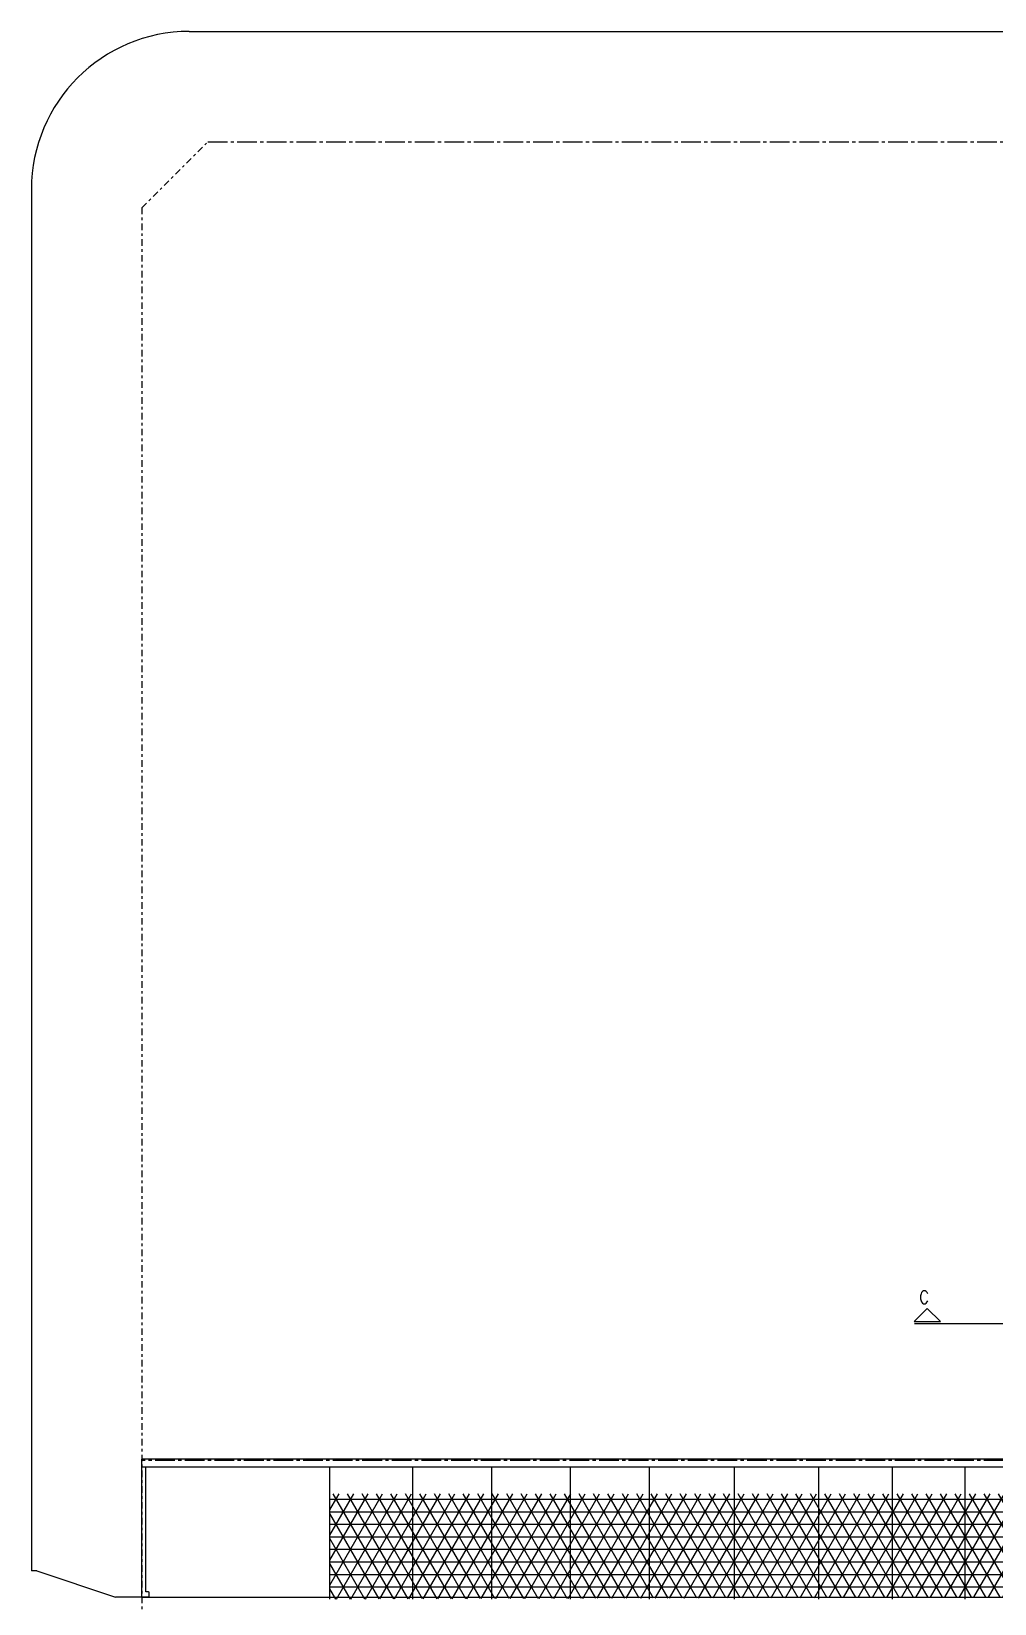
# Model space of a CAD drawing. Header units: metres. Extents: x 95 to 486, y 2972 to 3465.
# Drawn here: x 131.5 to 168.1, y 3022.2 to 3082 of the extents above; entities that cross this region are included whole.
import ezdxf

# ---------------------------------------------------------------- set-up
doc = ezdxf.new("R2010")
doc.units = ezdxf.units.M
doc.linetypes.add('CENTER2', pattern=[1.125, 0.75, -0.125, 0.125, -0.125])
doc.linetypes.add('DASHDOT2', pattern=[0.5, 0.25, -0.125, 0, -0.125])
for name, color, linetype in [('0_LINEAS-MEDIANERAS', 1, 'DASHDOT2'), ('0_MUROS', 7, 'Continuous'), ('A_MEDIASOMBRA', 5, 'Continuous'), ('C_COTAS', 5, 'Continuous')]:
    doc.layers.add(name, color=color, linetype=linetype)
doc.styles.add('ROMANS', font='romans.shx', dxfattribs={"width": 0.8, "height": 0.15})

msp = doc.modelspace()

# ---------------------------------------------------------------- hatches: boundary and pattern name
at = {"layer": 'A_MEDIASOMBRA'}
h = msp.add_hatch(dxfattribs=at)
h.set_pattern_fill('NET3', color=256, scale=0.15, style=0)
h.set_pattern_definition([(0, (-301.4973, 2481.84258), (0, 0.47625), []), (60, (-301.4973, 2481.84258), (-0.4124446, 0.238125), []), (120, (-301.4973, 2481.84258), (-0.4124446, -0.238125), [])])
edge = h.paths.add_edge_path()
edge.add_line((142.8824, 3022.4793), (169.8724, 3022.4793))
edge.add_line((142.8824, 3022.3993), (142.8824, 3026.3993))
edge.add_line((169.8724, 3026.3993), (142.8824, 3026.3993))
edge.add_line((169.8724, 3022.4793), (169.8724, 3026.3993))

# ---------------------------------------------------------------- linework, layer by layer
at = {"layer": '0_LINEAS-MEDIANERAS'}
for q in [(138.2324, 3077.7893), (135.7324, 3017.6093)]:
    msp.add_line((135.7324, 3075.2893), q, dxfattribs=at)
at = {"layer": '0_LINEAS-MEDIANERAS', "linetype": 'CENTER2'}
for p, q in [((138.2324, 3077.7893), (231.7924, 3077.7893)), ((170.7374, 3027.6693), (135.7324, 3027.6693))]:
    msp.add_line(p, q, dxfattribs=at)
at = {"layer": '0_MUROS', "color": 4}
for p, q in [((137.5324, 3081.9893), (220.7942, 3081.9893)), ((131.5324, 3075.9893), (131.5324, 3023.4793)), ((131.7324, 3023.4793), (131.5324, 3023.4793)), ((131.7324, 3023.4793), (134.7324, 3022.4793)), ((135.7324, 3022.4793), (134.7324, 3022.4793)), ((135.7324, 3022.4793), (142.8824, 3022.4793))]:
    msp.add_line(p, q, dxfattribs=at)
at = {"layer": '0_MUROS'}
for p, q in [((168.6824, 3027.7193), (135.7324, 3027.7193)), ((135.7324, 3027.4193), (135.7324, 3027.7193)), ((170.9624, 3027.4193), (135.7324, 3027.4193))]:
    msp.add_line(p, q, dxfattribs=at)
at = {"layer": '0_MUROS', "color": 1}
for p, q in [((135.7324, 3022.4793), (135.7324, 3027.4193)), ((135.8824, 3022.6793), (135.8824, 3027.4193)), ((142.8824, 3022.3993), (142.8824, 3027.4193)), ((146.0324, 3022.3993), (146.0324, 3027.4193)), ((149.0324, 3022.3993), (149.0324, 3027.4193)), ((152.0324, 3022.3993), (152.0324, 3027.4193)), ((155.0324, 3022.3993), (155.0324, 3027.4193)), ((158.2627, 3022.3993), (158.2627, 3027.4193)), ((161.4627, 3022.3993), (161.4627, 3027.4193)), ((164.2627, 3022.3993), (164.2627, 3027.4193)), ((167.0324, 3022.3993), (167.0324, 3027.4193)), ((135.9824, 3022.6793), (135.8824, 3022.6793)), ((136.0024, 3022.6593), (135.9824, 3022.6793)), ((136.0024, 3022.4993), (136.0024, 3022.6593)), ((135.9824, 3022.4793), (135.7324, 3022.4793)), ((135.9824, 3022.4793), (136.0024, 3022.4993))]:
    msp.add_line(p, q, dxfattribs=at)
at = {"layer": '0_MUROS', "color": 2}
msp.add_line((142.8824, 3026.3993), (142.8824, 3026.5993), dxfattribs=at)
at = {"layer": '0_MUROS', "color": 4}
msp.add_arc((137.5324, 3075.9893), 6, 90, 180, dxfattribs=at)
at = {"layer": 'A_MEDIASOMBRA'}
msp.add_line((142.8824, 3022.4793), (169.8724, 3022.4793), dxfattribs=at)
at = {"layer": 'C_COTAS', "color": 5}
for p, q in [((165.59, 3033.451), (165.09, 3032.951)), ((165.59, 3033.451), (166.09, 3032.951)), ((165.09, 3032.951), (166.09, 3032.951)), ((165.1028, 3032.8706), (168.6028, 3032.8706))]:
    msp.add_line(p, q, dxfattribs=at)

# ---------------------------------------------------------------- texts
at = {"layer": 'C_COTAS', "color": 5, "style": 'ROMANS', "width": 0.85}
msp.add_text('C', height=0.5, dxfattribs=at).set_placement((165.2792, 3033.6219))

doc.saveas('drawing.dxf')
